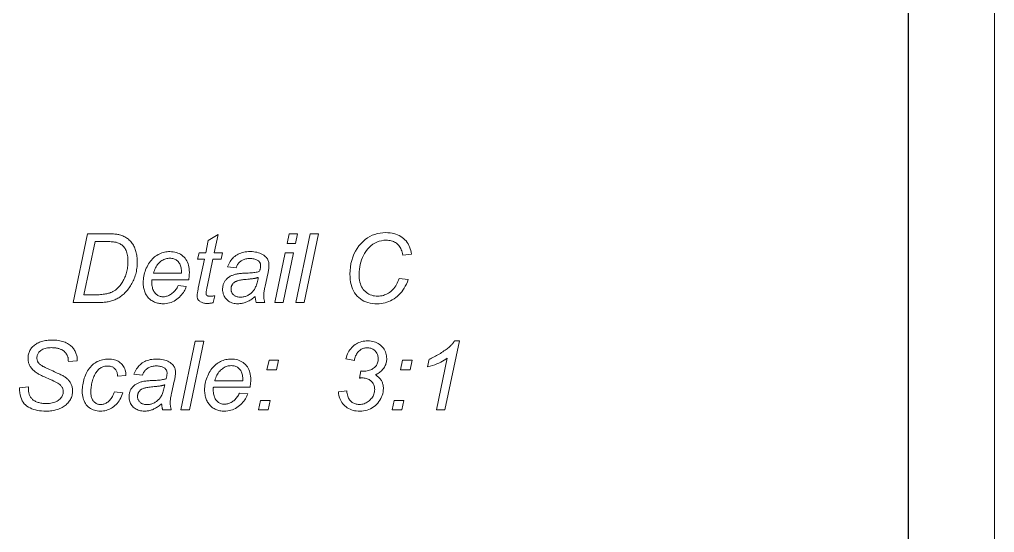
# Model space of a CAD drawing. Extents: x 0 to 297, y 0 to 420.
# Drawn here: x 240.3 to 297, y 285.2 to 315 of the extents above; entities that cross this region are included whole.
import ezdxf

# ---------------------------------------------------------------- set-up
doc = ezdxf.new("R2010")
doc.units = 0

msp = doc.modelspace()

# ---------------------------------------------------------------- linework, layer by layer
at = {"color": 7, "lineweight": 13}
msp.add_line((297, 0), (297, 420), dxfattribs=at)
at = {"color": 7, "lineweight": 30}
msp.add_line((292, 5), (292, 415), dxfattribs=at)
at = {"color": 7, "lineweight": 13}
for points in [[(243.415, 298.545), (244.25, 302.545), (245.456, 302.545), (245.541, 302.545), (245.622, 302.543), (245.698, 302.54), (245.771, 302.535), (245.839, 302.53), (245.903, 302.523), (245.963, 302.515), (246.02, 302.505), (246.072, 302.495), (246.119, 302.483), (246.184, 302.464), (246.247, 302.443), (246.307, 302.42), (246.366, 302.394), (246.423, 302.365), (246.478, 302.333), (246.531, 302.299), (246.582, 302.263), (246.631, 302.223), (246.679, 302.181), (246.724, 302.137), (246.767, 302.09), (246.808, 302.041), (246.846, 301.99), (246.882, 301.937), (246.916, 301.882), (246.947, 301.825), (246.977, 301.765), (247.003, 301.703), (247.028, 301.639), (247.05, 301.574), (247.07, 301.506), (247.088, 301.438), (247.103, 301.367), (247.116, 301.295), (247.127, 301.221), (247.135, 301.146), (247.141, 301.069), (247.144, 300.991), (247.145, 300.911), (247.144, 300.815), (247.14, 300.721), (247.132, 300.629), (247.122, 300.538), (247.109, 300.45), (247.093, 300.362), (247.074, 300.277), (247.052, 300.193), (247.027, 300.111), (246.999, 300.031), (246.969, 299.953), (246.937, 299.876), (246.904, 299.801), (246.868, 299.729), (246.831, 299.658), (246.792, 299.589), (246.751, 299.522), (246.708, 299.457), (246.664, 299.394), (246.617, 299.333), (246.57, 299.274), (246.522, 299.217), (246.474, 299.163), (246.425, 299.112), (246.376, 299.064), (246.326, 299.018), (246.276, 298.975), (246.226, 298.934), (246.175, 298.896), (246.124, 298.861), (246.071, 298.827), (246.017, 298.796), (245.96, 298.766), (245.902, 298.738), (245.842, 298.712), (245.78, 298.688), (245.716, 298.665), (245.651, 298.644), (245.583, 298.625), (245.514, 298.608), (245.459, 298.596), (245.402, 298.586), (245.342, 298.576), (245.28, 298.568), (245.216, 298.561), (245.149, 298.555), (245.079, 298.551), (245.007, 298.548), (244.933, 298.546), (244.856, 298.545)], [(251.65, 298.946), (251.568, 298.543), (251.533, 298.534), (251.498, 298.526), (251.463, 298.519), (251.428, 298.513), (251.394, 298.508), (251.359, 298.504), (251.325, 298.5), (251.291, 298.498), (251.258, 298.497), (251.224, 298.496), (251.167, 298.498), (251.111, 298.502), (251.058, 298.509), (251.008, 298.519), (250.96, 298.532), (250.914, 298.548), (250.871, 298.567), (250.83, 298.589), (250.791, 298.613), (250.755, 298.641), (250.73, 298.663), (250.708, 298.688), (250.688, 298.713), (250.671, 298.741), (250.657, 298.77), (250.645, 298.8), (250.636, 298.832), (250.629, 298.866), (250.626, 298.901), (250.624, 298.938), (250.625, 298.96), (250.627, 298.986), (250.631, 299.018), (250.636, 299.054), (250.642, 299.096), (250.65, 299.142), (250.659, 299.194), (250.67, 299.25), (250.682, 299.311), (250.695, 299.378), (251.047, 301.061), (250.657, 301.061), (250.736, 301.443), (251.126, 301.443), (251.276, 302.155), (251.841, 302.496), (251.62, 301.443), (252.106, 301.443), (252.024, 301.061), (251.541, 301.061), (251.205, 299.459), (251.193, 299.401), (251.183, 299.347), (251.173, 299.298), (251.165, 299.254), (251.158, 299.215), (251.153, 299.181), (251.148, 299.152), (251.145, 299.128), (251.143, 299.108), (251.143, 299.094), (251.143, 299.077), (251.145, 299.06), (251.147, 299.045), (251.151, 299.03), (251.155, 299.017), (251.161, 299.004), (251.167, 298.992), (251.175, 298.98), (251.184, 298.97), (251.193, 298.96), (251.204, 298.951), (251.216, 298.943), (251.229, 298.936), (251.244, 298.93), (251.26, 298.925), (251.277, 298.921), (251.295, 298.918), (251.315, 298.916), (251.336, 298.914), (251.358, 298.914), (251.391, 298.914), (251.422, 298.915), (251.453, 298.917), (251.483, 298.919), (251.513, 298.922), (251.542, 298.925), (251.57, 298.93), (251.597, 298.935), (251.624, 298.94)], [(255.857, 301.986), (255.975, 302.545), (256.466, 302.545), (256.349, 301.986)], [(256.36, 298.545), (257.194, 302.545), (257.688, 302.545), (256.853, 298.545)], [(262.376, 299.953), (262.905, 299.88), (262.853, 299.744), (262.796, 299.616), (262.734, 299.494), (262.668, 299.379), (262.597, 299.271), (262.522, 299.17), (262.441, 299.075), (262.357, 298.987), (262.268, 298.906), (262.174, 298.832), (262.077, 298.764), (261.977, 298.704), (261.875, 298.651), (261.771, 298.605), (261.664, 298.566), (261.555, 298.534), (261.444, 298.509), (261.331, 298.491), (261.215, 298.481), (261.096, 298.477), (260.954, 298.482), (260.817, 298.495), (260.686, 298.517), (260.562, 298.548), (260.443, 298.588), (260.331, 298.637), (260.224, 298.695), (260.124, 298.762), (260.029, 298.837), (259.941, 298.922), (259.86, 299.015), (259.787, 299.115), (259.723, 299.223), (259.667, 299.339), (259.62, 299.463), (259.582, 299.594), (259.552, 299.733), (259.531, 299.88), (259.518, 300.034), (259.514, 300.196), (259.52, 300.408), (259.54, 300.613), (259.572, 300.811), (259.618, 301.001), (259.676, 301.183), (259.747, 301.358), (259.832, 301.526), (259.929, 301.686), (260.04, 301.838), (260.163, 301.983), (260.282, 302.103), (260.406, 302.21), (260.535, 302.305), (260.671, 302.387), (260.812, 302.456), (260.958, 302.513), (261.111, 302.557), (261.268, 302.588), (261.432, 302.607), (261.601, 302.614), (261.726, 302.61), (261.846, 302.6), (261.961, 302.583), (262.071, 302.559), (262.176, 302.528), (262.277, 302.491), (262.373, 302.446), (262.464, 302.395), (262.55, 302.337), (262.631, 302.272), (262.707, 302.202), (262.775, 302.127), (262.838, 302.047), (262.893, 301.962), (262.942, 301.873), (262.985, 301.779), (263.021, 301.68), (263.05, 301.577), (263.072, 301.469), (263.088, 301.356), (262.589, 301.309), (262.571, 301.394), (262.55, 301.474), (262.526, 301.55), (262.499, 301.621), (262.468, 301.688), (262.433, 301.751), (262.396, 301.809), (262.355, 301.863), (262.31, 301.912), (262.263, 301.957), (262.212, 301.998), (262.158, 302.034), (262.102, 302.067), (262.042, 302.094), (261.98, 302.118), (261.915, 302.137), (261.847, 302.152), (261.776, 302.163), (261.702, 302.169), (261.626, 302.172), (261.482, 302.165), (261.343, 302.145), (261.21, 302.113), (261.083, 302.067), (260.962, 302.009), (260.846, 301.937), (260.736, 301.852), (260.631, 301.754), (260.532, 301.643), (260.439, 301.519), (260.364, 301.405), (260.297, 301.286), (260.238, 301.163), (260.187, 301.036), (260.144, 300.905), (260.109, 300.769), (260.081, 300.63), (260.061, 300.486), (260.05, 300.338), (260.046, 300.185), (260.049, 300.065), (260.058, 299.95), (260.073, 299.841), (260.094, 299.739), (260.121, 299.642), (260.155, 299.55), (260.194, 299.465), (260.24, 299.385), (260.291, 299.312), (260.349, 299.244), (260.411, 299.182), (260.477, 299.127), (260.547, 299.078), (260.62, 299.036), (260.697, 299), (260.778, 298.971), (260.862, 298.948), (260.95, 298.932), (261.042, 298.922), (261.137, 298.919), (261.219, 298.922), (261.3, 298.93), (261.379, 298.943), (261.456, 298.962), (261.532, 298.987), (261.606, 299.016), (261.679, 299.052), (261.75, 299.092), (261.82, 299.138), (261.888, 299.189), (261.953, 299.246), (262.014, 299.306), (262.072, 299.371), (262.127, 299.441), (262.177, 299.515), (262.224, 299.594), (262.268, 299.677), (262.307, 299.765), (262.344, 299.857)], [(244.046, 298.998), (244.679, 298.998), (244.763, 298.999), (244.846, 299.001), (244.927, 299.005), (245.006, 299.011), (245.083, 299.018), (245.158, 299.027), (245.232, 299.037), (245.303, 299.049), (245.372, 299.062), (245.44, 299.077), (245.481, 299.088), (245.521, 299.099), (245.559, 299.111), (245.596, 299.124), (245.632, 299.138), (245.667, 299.153), (245.701, 299.169), (245.733, 299.186), (245.765, 299.203), (245.795, 299.222), (245.833, 299.247), (245.871, 299.274), (245.908, 299.303), (245.944, 299.333), (245.98, 299.365), (246.014, 299.398), (246.049, 299.433), (246.082, 299.469), (246.115, 299.507), (246.147, 299.547), (246.187, 299.601), (246.226, 299.657), (246.264, 299.714), (246.299, 299.773), (246.333, 299.833), (246.366, 299.895), (246.396, 299.958), (246.425, 300.023), (246.453, 300.089), (246.478, 300.157), (246.502, 300.226), (246.523, 300.297), (246.542, 300.37), (246.558, 300.446), (246.571, 300.522), (246.583, 300.601), (246.591, 300.682), (246.597, 300.765), (246.601, 300.849), (246.602, 300.936), (246.601, 301.03), (246.596, 301.121), (246.587, 301.207), (246.575, 301.288), (246.56, 301.365), (246.541, 301.437), (246.519, 301.505), (246.494, 301.569), (246.465, 301.627), (246.433, 301.682), (246.398, 301.732), (246.362, 301.779), (246.323, 301.822), (246.283, 301.862), (246.241, 301.898), (246.197, 301.931), (246.151, 301.96), (246.103, 301.986), (246.054, 302.008), (246.002, 302.027), (245.961, 302.039), (245.916, 302.05), (245.866, 302.059), (245.813, 302.067), (245.754, 302.074), (245.692, 302.08), (245.625, 302.084), (245.554, 302.087), (245.479, 302.089), (245.399, 302.09), (244.692, 302.09)], [(249.516, 299.53), (249.997, 299.481), (249.973, 299.41), (249.944, 299.34), (249.91, 299.27), (249.871, 299.201), (249.826, 299.133), (249.775, 299.065), (249.72, 298.998), (249.659, 298.932), (249.592, 298.867), (249.521, 298.802), (249.445, 298.741), (249.366, 298.686), (249.284, 298.638), (249.2, 298.596), (249.112, 298.56), (249.022, 298.531), (248.929, 298.509), (248.833, 298.493), (248.734, 298.483), (248.632, 298.48), (248.569, 298.481), (248.506, 298.486), (248.444, 298.493), (248.383, 298.504), (248.324, 298.517), (248.265, 298.533), (248.208, 298.553), (248.151, 298.575), (248.096, 298.6), (248.042, 298.629), (247.989, 298.66), (247.939, 298.693), (247.892, 298.73), (247.847, 298.769), (247.805, 298.811), (247.765, 298.856), (247.728, 298.903), (247.694, 298.953), (247.662, 299.006), (247.632, 299.061), (247.606, 299.119), (247.582, 299.178), (247.561, 299.238), (247.542, 299.301), (247.527, 299.365), (247.514, 299.43), (247.505, 299.497), (247.497, 299.566), (247.493, 299.636), (247.492, 299.708), (247.494, 299.802), (247.501, 299.896), (247.512, 299.99), (247.527, 300.083), (247.547, 300.175), (247.571, 300.267), (247.599, 300.358), (247.632, 300.449), (247.67, 300.539), (247.712, 300.629), (247.757, 300.715), (247.805, 300.798), (247.855, 300.876), (247.908, 300.949), (247.964, 301.017), (248.022, 301.081), (248.083, 301.141), (248.146, 301.196), (248.212, 301.246), (248.28, 301.292), (248.351, 301.333), (248.422, 301.37), (248.495, 301.402), (248.569, 301.43), (248.644, 301.454), (248.72, 301.474), (248.797, 301.489), (248.876, 301.5), (248.955, 301.506), (249.036, 301.509), (249.138, 301.505), (249.235, 301.496), (249.328, 301.48), (249.418, 301.457), (249.502, 301.428), (249.583, 301.393), (249.66, 301.351), (249.732, 301.302), (249.8, 301.248), (249.864, 301.187), (249.923, 301.12), (249.976, 301.048), (250.022, 300.972), (250.063, 300.891), (250.097, 300.806), (250.124, 300.716), (250.146, 300.621), (250.162, 300.521), (250.171, 300.417), (250.174, 300.308), (250.174, 300.265), (250.172, 300.222), (250.171, 300.179), (250.168, 300.136), (250.164, 300.092), (250.16, 300.049), (250.155, 300.005), (250.15, 299.96), (250.143, 299.916), (250.136, 299.871), (248.002, 299.871), (248, 299.855), (247.998, 299.838), (247.997, 299.822), (247.995, 299.806), (247.994, 299.791), (247.993, 299.776), (247.992, 299.761), (247.992, 299.747), (247.991, 299.732), (247.991, 299.719), (247.993, 299.639), (247.999, 299.564), (248.008, 299.492), (248.021, 299.424), (248.038, 299.36), (248.058, 299.3), (248.083, 299.244), (248.111, 299.191), (248.143, 299.143), (248.178, 299.098), (248.216, 299.057), (248.256, 299.021), (248.298, 298.989), (248.341, 298.961), (248.386, 298.937), (248.432, 298.918), (248.481, 298.903), (248.53, 298.892), (248.582, 298.886), (248.635, 298.884), (248.686, 298.885), (248.736, 298.89), (248.787, 298.899), (248.837, 298.91), (248.887, 298.925), (248.937, 298.944), (248.986, 298.965), (249.036, 298.99), (249.085, 299.018), (249.134, 299.05), (249.182, 299.085), (249.228, 299.123), (249.272, 299.163), (249.313, 299.207), (249.353, 299.253), (249.39, 299.303), (249.425, 299.355), (249.457, 299.411), (249.488, 299.469)], [(248.081, 300.248), (249.707, 300.248), (249.708, 300.263), (249.708, 300.277), (249.709, 300.29), (249.709, 300.302), (249.709, 300.313), (249.71, 300.324), (249.71, 300.333), (249.71, 300.342), (249.71, 300.35), (249.71, 300.357), (249.708, 300.43), (249.703, 300.499), (249.693, 300.564), (249.68, 300.626), (249.664, 300.685), (249.643, 300.74), (249.619, 300.792), (249.591, 300.84), (249.56, 300.885), (249.525, 300.926), (249.486, 300.964), (249.446, 300.997), (249.404, 301.027), (249.359, 301.053), (249.312, 301.074), (249.264, 301.092), (249.213, 301.106), (249.16, 301.116), (249.104, 301.122), (249.047, 301.124), (248.984, 301.122), (248.923, 301.115), (248.862, 301.104), (248.803, 301.089), (248.745, 301.069), (248.687, 301.045), (248.631, 301.017), (248.577, 300.984), (248.523, 300.947), (248.47, 300.906), (248.419, 300.86), (248.371, 300.809), (248.326, 300.755), (248.283, 300.696), (248.243, 300.632), (248.205, 300.564), (248.17, 300.492), (248.138, 300.415), (248.108, 300.334)], [(254.002, 298.906), (253.951, 298.862), (253.9, 298.822), (253.85, 298.784), (253.8, 298.748), (253.75, 298.714), (253.701, 298.683), (253.652, 298.654), (253.604, 298.628), (253.556, 298.604), (253.508, 298.582), (253.46, 298.563), (253.412, 298.545), (253.363, 298.53), (253.313, 298.517), (253.263, 298.505), (253.212, 298.496), (253.16, 298.489), (253.107, 298.484), (253.054, 298.481), (253.001, 298.48), (252.922, 298.482), (252.847, 298.489), (252.774, 298.501), (252.705, 298.518), (252.639, 298.539), (252.575, 298.565), (252.515, 298.596), (252.459, 298.631), (252.405, 298.671), (252.354, 298.716), (252.307, 298.764), (252.266, 298.816), (252.229, 298.869), (252.197, 298.926), (252.17, 298.985), (252.148, 299.047), (252.131, 299.111), (252.118, 299.178), (252.111, 299.248), (252.109, 299.32), (252.11, 299.368), (252.113, 299.415), (252.118, 299.461), (252.126, 299.506), (252.136, 299.549), (252.148, 299.592), (252.163, 299.633), (252.179, 299.673), (252.198, 299.712), (252.219, 299.75), (252.242, 299.787), (252.266, 299.822), (252.292, 299.855), (252.319, 299.888), (252.348, 299.918), (252.378, 299.948), (252.409, 299.976), (252.442, 300.002), (252.476, 300.027), (252.512, 300.05), (252.55, 300.072), (252.589, 300.093), (252.629, 300.112), (252.672, 300.13), (252.716, 300.147), (252.761, 300.163), (252.808, 300.177), (252.857, 300.19), (252.908, 300.202), (252.96, 300.212), (252.996, 300.219), (253.038, 300.225), (253.087, 300.231), (253.141, 300.236), (253.201, 300.242), (253.267, 300.247), (253.339, 300.252), (253.417, 300.256), (253.501, 300.26), (253.591, 300.264), (253.682, 300.269), (253.767, 300.274), (253.847, 300.281), (253.921, 300.289), (253.991, 300.298), (254.055, 300.309), (254.114, 300.32), (254.167, 300.333), (254.216, 300.347), (254.259, 300.363), (254.269, 300.402), (254.279, 300.441), (254.288, 300.478), (254.295, 300.513), (254.302, 300.547), (254.307, 300.58), (254.311, 300.612), (254.314, 300.642), (254.315, 300.671), (254.316, 300.698), (254.315, 300.732), (254.311, 300.764), (254.305, 300.795), (254.296, 300.824), (254.285, 300.852), (254.271, 300.878), (254.254, 300.903), (254.236, 300.926), (254.214, 300.948), (254.19, 300.968), (254.154, 300.994), (254.115, 301.017), (254.073, 301.038), (254.028, 301.056), (253.979, 301.071), (253.927, 301.083), (253.872, 301.092), (253.814, 301.099), (253.753, 301.103), (253.688, 301.105), (253.627, 301.103), (253.568, 301.099), (253.512, 301.092), (253.458, 301.083), (253.406, 301.07), (253.356, 301.055), (253.308, 301.037), (253.263, 301.017), (253.22, 300.993), (253.179, 300.967), (253.141, 300.938), (253.105, 300.907), (253.07, 300.874), (253.038, 300.838), (253.009, 300.8), (252.981, 300.76), (252.955, 300.717), (252.932, 300.672), (252.911, 300.625), (252.892, 300.575), (252.392, 300.619), (252.425, 300.703), (252.461, 300.783), (252.5, 300.859), (252.543, 300.932), (252.59, 301), (252.64, 301.064), (252.694, 301.124), (252.751, 301.18), (252.812, 301.231), (252.877, 301.279), (252.945, 301.323), (253.016, 301.362), (253.091, 301.396), (253.17, 301.426), (253.251, 301.451), (253.337, 301.472), (253.426, 301.488), (253.518, 301.499), (253.614, 301.506), (253.713, 301.509), (253.818, 301.506), (253.919, 301.498), (254.015, 301.485), (254.107, 301.467), (254.194, 301.444), (254.277, 301.416), (254.356, 301.383), (254.43, 301.344), (254.499, 301.301), (254.564, 301.252), (254.61, 301.213), (254.651, 301.171), (254.687, 301.127), (254.718, 301.081), (254.744, 301.032), (254.766, 300.982), (254.783, 300.928), (254.795, 300.873), (254.802, 300.815), (254.804, 300.755), (254.804, 300.708), (254.802, 300.66), (254.798, 300.61), (254.793, 300.558), (254.787, 300.505), (254.78, 300.451), (254.771, 300.395), (254.761, 300.337), (254.749, 300.278), (254.736, 300.218), (254.575, 299.498), (254.561, 299.43), (254.548, 299.365), (254.536, 299.303), (254.526, 299.243), (254.518, 299.186), (254.511, 299.131), (254.506, 299.079), (254.502, 299.03), (254.499, 298.983), (254.499, 298.938), (254.499, 298.91), (254.501, 298.879), (254.504, 298.846), (254.508, 298.81), (254.514, 298.772), (254.52, 298.731), (254.528, 298.688), (254.537, 298.643), (254.547, 298.595), (254.559, 298.545), (254.059, 298.545), (254.051, 298.574), (254.044, 298.605), (254.037, 298.637), (254.031, 298.671), (254.025, 298.706), (254.019, 298.743), (254.014, 298.781), (254.01, 298.821), (254.006, 298.863)], [(255.137, 298.545), (255.743, 301.443), (256.237, 301.443), (255.631, 298.545)], [(254.185, 300.013), (254.164, 300.005), (254.143, 299.998), (254.121, 299.99), (254.1, 299.984), (254.077, 299.977), (254.055, 299.971), (254.032, 299.965), (254.009, 299.96), (253.986, 299.955), (253.963, 299.951), (253.937, 299.946), (253.909, 299.942), (253.877, 299.937), (253.842, 299.933), (253.804, 299.928), (253.763, 299.923), (253.718, 299.919), (253.67, 299.914), (253.62, 299.909), (253.566, 299.904), (253.482, 299.896), (253.403, 299.888), (253.33, 299.879), (253.261, 299.87), (253.198, 299.861), (253.14, 299.851), (253.086, 299.841), (253.038, 299.83), (252.995, 299.819), (252.957, 299.807), (252.922, 299.795), (252.89, 299.781), (252.859, 299.766), (252.829, 299.749), (252.802, 299.731), (252.776, 299.712), (252.752, 299.691), (252.729, 299.669), (252.709, 299.645), (252.69, 299.62), (252.673, 299.594), (252.657, 299.568), (252.644, 299.541), (252.632, 299.513), (252.622, 299.485), (252.614, 299.457), (252.608, 299.427), (252.603, 299.398), (252.601, 299.367), (252.6, 299.337), (252.601, 299.296), (252.605, 299.257), (252.613, 299.219), (252.623, 299.183), (252.635, 299.148), (252.651, 299.114), (252.67, 299.082), (252.691, 299.052), (252.716, 299.023), (252.743, 298.996), (252.773, 298.97), (252.805, 298.947), (252.84, 298.927), (252.877, 298.91), (252.916, 298.895), (252.958, 298.883), (253.003, 298.874), (253.05, 298.867), (253.099, 298.863), (253.151, 298.862), (253.2, 298.863), (253.248, 298.867), (253.296, 298.874), (253.344, 298.883), (253.392, 298.894), (253.439, 298.909), (253.485, 298.925), (253.531, 298.945), (253.577, 298.967), (253.623, 298.991), (253.667, 299.018), (253.71, 299.047), (253.75, 299.078), (253.789, 299.112), (253.825, 299.147), (253.86, 299.184), (253.893, 299.223), (253.924, 299.264), (253.953, 299.308), (253.98, 299.353), (254.006, 299.401), (254.03, 299.454), (254.054, 299.51), (254.076, 299.57), (254.097, 299.634), (254.117, 299.702), (254.136, 299.774), (254.153, 299.85), (254.17, 299.93)], [(240.295, 293.596), (240.819, 293.645), (240.814, 293.506), (240.815, 293.46), (240.818, 293.415), (240.823, 293.37), (240.831, 293.327), (240.84, 293.284), (240.852, 293.242), (240.866, 293.201), (240.882, 293.16), (240.9, 293.12), (240.92, 293.082), (240.943, 293.044), (240.968, 293.008), (240.997, 292.974), (241.028, 292.942), (241.061, 292.911), (241.098, 292.882), (241.137, 292.855), (241.18, 292.83), (241.225, 292.806), (241.272, 292.784), (241.322, 292.764), (241.374, 292.746), (241.428, 292.731), (241.484, 292.717), (241.541, 292.705), (241.6, 292.696), (241.661, 292.689), (241.725, 292.683), (241.789, 292.68), (241.856, 292.679), (241.95, 292.681), (242.039, 292.687), (242.124, 292.698), (242.204, 292.713), (242.279, 292.732), (242.35, 292.755), (242.417, 292.782), (242.479, 292.814), (242.536, 292.849), (242.589, 292.889), (242.637, 292.932), (242.68, 292.976), (242.717, 293.021), (242.75, 293.067), (242.778, 293.114), (242.801, 293.163), (242.818, 293.213), (242.831, 293.264), (242.839, 293.316), (242.841, 293.369), (242.84, 293.407), (242.836, 293.443), (242.829, 293.479), (242.82, 293.515), (242.808, 293.549), (242.793, 293.583), (242.776, 293.617), (242.756, 293.65), (242.733, 293.682), (242.707, 293.713), (242.675, 293.745), (242.634, 293.779), (242.583, 293.815), (242.523, 293.853), (242.453, 293.893), (242.374, 293.936), (242.285, 293.981), (242.187, 294.027), (242.08, 294.077), (241.963, 294.128), (241.871, 294.168), (241.786, 294.206), (241.706, 294.242), (241.633, 294.276), (241.566, 294.309), (241.504, 294.339), (241.449, 294.368), (241.399, 294.394), (241.356, 294.419), (241.319, 294.442), (241.266, 294.477), (241.216, 294.514), (241.169, 294.551), (241.125, 294.589), (241.084, 294.627), (241.046, 294.666), (241.01, 294.705), (240.977, 294.746), (240.947, 294.786), (240.92, 294.828), (240.896, 294.87), (240.874, 294.914), (240.855, 294.958), (240.838, 295.004), (240.824, 295.051), (240.813, 295.099), (240.804, 295.149), (240.797, 295.199), (240.793, 295.251), (240.792, 295.304), (240.794, 295.365), (240.799, 295.425), (240.807, 295.483), (240.819, 295.541), (240.834, 295.597), (240.853, 295.652), (240.875, 295.706), (240.9, 295.759), (240.929, 295.81), (240.961, 295.861), (240.997, 295.909), (241.035, 295.955), (241.077, 295.999), (241.122, 296.04), (241.17, 296.079), (241.221, 296.116), (241.275, 296.151), (241.332, 296.183), (241.393, 296.212), (241.456, 296.24), (241.522, 296.265), (241.59, 296.287), (241.66, 296.307), (241.731, 296.324), (241.803, 296.338), (241.878, 296.35), (241.954, 296.359), (242.031, 296.366), (242.111, 296.369), (242.192, 296.371), (242.288, 296.369), (242.381, 296.364), (242.471, 296.356), (242.558, 296.345), (242.642, 296.33), (242.723, 296.312), (242.801, 296.291), (242.875, 296.266), (242.947, 296.238), (243.016, 296.207), (243.081, 296.173), (243.143, 296.137), (243.201, 296.099), (243.255, 296.059), (243.305, 296.016), (243.352, 295.971), (243.395, 295.924), (243.435, 295.875), (243.471, 295.824), (243.503, 295.77), (243.532, 295.716), (243.557, 295.662), (243.58, 295.609), (243.6, 295.556), (243.616, 295.504), (243.63, 295.452), (243.641, 295.401), (243.648, 295.35), (243.653, 295.299), (243.654, 295.249), (243.654, 295.244), (243.654, 295.238), (243.654, 295.232), (243.654, 295.224), (243.654, 295.217), (243.653, 295.208), (243.653, 295.199), (243.652, 295.189), (243.652, 295.179), (243.651, 295.167), (243.136, 295.127), (243.135, 295.16), (243.135, 295.191), (243.133, 295.221), (243.131, 295.25), (243.128, 295.277), (243.125, 295.303), (243.121, 295.327), (243.117, 295.35), (243.111, 295.371), (243.106, 295.391), (243.094, 295.424), (243.082, 295.456), (243.068, 295.486), (243.053, 295.516), (243.036, 295.545), (243.019, 295.572), (243, 295.599), (242.98, 295.624), (242.959, 295.649), (242.937, 295.672), (242.913, 295.695), (242.887, 295.716), (242.86, 295.737), (242.831, 295.757), (242.801, 295.776), (242.768, 295.794), (242.734, 295.811), (242.698, 295.827), (242.661, 295.842), (242.621, 295.856), (242.581, 295.87), (242.539, 295.881), (242.497, 295.892), (242.453, 295.901), (242.409, 295.909), (242.364, 295.915), (242.317, 295.92), (242.27, 295.923), (242.222, 295.925), (242.173, 295.926), (242.087, 295.924), (242.006, 295.918), (241.928, 295.908), (241.854, 295.895), (241.785, 295.877), (241.719, 295.855), (241.656, 295.83), (241.598, 295.8), (241.544, 295.767), (241.493, 295.73), (241.458, 295.699), (241.426, 295.666), (241.399, 295.631), (241.374, 295.594), (241.354, 295.555), (241.337, 295.514), (241.324, 295.471), (241.315, 295.427), (241.31, 295.38), (241.308, 295.331), (241.308, 295.302), (241.311, 295.273), (241.315, 295.246), (241.32, 295.218), (241.327, 295.192), (241.335, 295.166), (241.345, 295.14), (241.357, 295.116), (241.37, 295.091), (241.384, 295.068), (241.401, 295.045), (241.42, 295.022), (241.441, 294.999), (241.465, 294.976), (241.491, 294.953), (241.52, 294.93), (241.551, 294.908), (241.585, 294.885), (241.621, 294.862), (241.66, 294.84), (241.692, 294.823), (241.732, 294.802), (241.78, 294.779), (241.836, 294.752), (241.899, 294.722), (241.97, 294.689), (242.049, 294.653), (242.136, 294.614), (242.231, 294.572), (242.334, 294.526), (242.417, 294.489), (242.495, 294.453), (242.568, 294.419), (242.636, 294.387), (242.698, 294.356), (242.755, 294.327), (242.806, 294.299), (242.852, 294.273), (242.893, 294.249), (242.928, 294.226), (242.971, 294.197), (243.012, 294.166), (243.05, 294.134), (243.087, 294.101), (243.121, 294.066), (243.154, 294.03), (243.185, 293.994), (243.213, 293.955), (243.24, 293.916), (243.264, 293.876), (243.286, 293.834), (243.306, 293.791), (243.324, 293.747), (243.339, 293.702), (243.352, 293.656), (243.363, 293.608), (243.371, 293.56), (243.377, 293.51), (243.38, 293.459), (243.381, 293.408), (243.379, 293.343), (243.373, 293.28), (243.364, 293.217), (243.35, 293.156), (243.332, 293.095), (243.31, 293.036), (243.284, 292.978), (243.255, 292.92), (243.221, 292.864), (243.184, 292.809), (243.142, 292.755), (243.098, 292.704), (243.051, 292.655), (243.001, 292.609), (242.948, 292.565), (242.892, 292.524), (242.832, 292.486), (242.77, 292.449), (242.705, 292.416), (242.636, 292.384), (242.566, 292.356), (242.493, 292.33), (242.418, 292.308), (242.341, 292.288), (242.262, 292.272), (242.181, 292.258), (242.098, 292.248), (242.013, 292.24), (241.926, 292.236), (241.837, 292.234), (241.704, 292.237), (241.575, 292.246), (241.452, 292.261), (241.333, 292.282), (241.22, 292.308), (241.112, 292.341), (241.008, 292.379), (240.91, 292.424), (240.816, 292.474), (240.728, 292.53), (240.646, 292.594), (240.573, 292.668), (240.508, 292.751), (240.452, 292.843), (240.405, 292.945), (240.366, 293.056), (240.335, 293.177), (240.314, 293.307), (240.3, 293.447)], [(249.679, 292.303), (250.514, 296.303), (251.008, 296.303), (250.173, 292.303)], [(258.844, 293.35), (259.324, 293.41), (259.336, 293.329), (259.351, 293.252), (259.369, 293.18), (259.389, 293.112), (259.412, 293.05), (259.437, 292.992), (259.465, 292.939), (259.496, 292.891), (259.529, 292.847), (259.566, 292.809), (259.604, 292.774), (259.645, 292.743), (259.688, 292.716), (259.734, 292.693), (259.781, 292.673), (259.832, 292.656), (259.884, 292.644), (259.939, 292.634), (259.996, 292.629), (260.055, 292.627), (260.127, 292.63), (260.198, 292.638), (260.266, 292.651), (260.332, 292.669), (260.396, 292.693), (260.458, 292.721), (260.518, 292.756), (260.577, 292.795), (260.633, 292.839), (260.687, 292.889), (260.737, 292.942), (260.783, 292.997), (260.823, 293.053), (260.857, 293.111), (260.886, 293.17), (260.91, 293.231), (260.929, 293.293), (260.942, 293.357), (260.95, 293.423), (260.953, 293.489), (260.951, 293.547), (260.945, 293.603), (260.935, 293.657), (260.921, 293.709), (260.903, 293.759), (260.881, 293.806), (260.855, 293.852), (260.826, 293.895), (260.792, 293.937), (260.754, 293.976), (260.713, 294.013), (260.669, 294.046), (260.622, 294.075), (260.573, 294.1), (260.521, 294.121), (260.466, 294.138), (260.408, 294.152), (260.348, 294.161), (260.285, 294.167), (260.219, 294.169), (260.211, 294.169), (260.2, 294.168), (260.189, 294.168), (260.175, 294.167), (260.16, 294.166), (260.144, 294.165), (260.125, 294.163), (260.105, 294.162), (260.084, 294.16), (260.061, 294.158), (260.145, 294.57), (260.159, 294.568), (260.173, 294.566), (260.187, 294.564), (260.201, 294.563), (260.215, 294.562), (260.229, 294.561), (260.242, 294.56), (260.255, 294.559), (260.269, 294.559), (260.282, 294.559), (260.364, 294.561), (260.443, 294.567), (260.518, 294.578), (260.589, 294.592), (260.656, 294.611), (260.719, 294.633), (260.778, 294.66), (260.834, 294.691), (260.885, 294.726), (260.933, 294.765), (260.976, 294.807), (261.015, 294.851), (261.049, 294.897), (261.078, 294.945), (261.103, 294.995), (261.124, 295.046), (261.14, 295.1), (261.151, 295.155), (261.158, 295.212), (261.16, 295.271), (261.158, 295.325), (261.153, 295.378), (261.144, 295.429), (261.13, 295.478), (261.114, 295.525), (261.093, 295.57), (261.069, 295.614), (261.041, 295.656), (261.009, 295.696), (260.973, 295.735), (260.935, 295.771), (260.895, 295.803), (260.854, 295.831), (260.811, 295.855), (260.766, 295.876), (260.719, 295.893), (260.671, 295.906), (260.621, 295.916), (260.57, 295.921), (260.516, 295.923), (260.464, 295.921), (260.413, 295.916), (260.362, 295.906), (260.313, 295.892), (260.265, 295.875), (260.218, 295.854), (260.172, 295.829), (260.127, 295.8), (260.083, 295.767), (260.04, 295.731), (260, 295.691), (259.962, 295.648), (259.927, 295.601), (259.895, 295.551), (259.867, 295.499), (259.841, 295.443), (259.818, 295.383), (259.799, 295.321), (259.782, 295.255), (259.769, 295.187), (259.283, 295.285), (259.309, 295.381), (259.34, 295.473), (259.375, 295.561), (259.415, 295.644), (259.458, 295.723), (259.507, 295.797), (259.56, 295.867), (259.617, 295.932), (259.678, 295.992), (259.744, 296.049), (259.814, 296.1), (259.886, 296.146), (259.96, 296.187), (260.037, 296.222), (260.117, 296.251), (260.199, 296.276), (260.283, 296.295), (260.37, 296.308), (260.46, 296.316), (260.552, 296.319), (260.648, 296.316), (260.741, 296.307), (260.83, 296.292), (260.915, 296.271), (260.996, 296.245), (261.074, 296.212), (261.148, 296.173), (261.218, 296.129), (261.285, 296.078), (261.347, 296.021), (261.405, 295.961), (261.457, 295.897), (261.502, 295.831), (261.542, 295.762), (261.575, 295.69), (261.603, 295.615), (261.624, 295.538), (261.639, 295.458), (261.648, 295.376), (261.651, 295.29), (261.65, 295.228), (261.645, 295.167), (261.637, 295.108), (261.625, 295.05), (261.61, 294.994), (261.592, 294.939), (261.571, 294.887), (261.546, 294.835), (261.518, 294.786), (261.486, 294.738), (261.452, 294.691), (261.414, 294.647), (261.372, 294.603), (261.328, 294.562), (261.28, 294.522), (261.229, 294.483), (261.174, 294.447), (261.117, 294.412), (261.056, 294.378), (260.991, 294.346), (261.037, 294.318), (261.08, 294.288), (261.121, 294.258), (261.16, 294.226), (261.196, 294.193), (261.23, 294.159), (261.262, 294.123), (261.291, 294.087), (261.317, 294.049), (261.342, 294.011), (261.364, 293.971), (261.384, 293.93), (261.401, 293.888), (261.416, 293.844), (261.429, 293.8), (261.439, 293.754), (261.447, 293.707), (261.453, 293.66), (261.457, 293.611), (261.458, 293.56), (261.454, 293.454), (261.442, 293.351), (261.422, 293.251), (261.393, 293.153), (261.357, 293.059), (261.313, 292.967), (261.261, 292.878), (261.2, 292.792), (261.132, 292.709), (261.055, 292.629), (260.973, 292.554), (260.888, 292.487), (260.8, 292.427), (260.708, 292.376), (260.614, 292.333), (260.516, 292.297), (260.415, 292.27), (260.311, 292.25), (260.204, 292.238), (260.094, 292.234), (259.987, 292.237), (259.885, 292.246), (259.786, 292.262), (259.693, 292.283), (259.603, 292.31), (259.517, 292.344), (259.436, 292.383), (259.358, 292.429), (259.285, 292.481), (259.216, 292.539), (259.152, 292.601), (259.094, 292.668), (259.042, 292.739), (258.996, 292.814), (258.956, 292.894), (258.922, 292.977), (258.893, 293.064), (258.871, 293.155), (258.854, 293.251)], [(264.544, 292.303), (265.177, 295.323), (265.092, 295.26), (265, 295.199), (264.901, 295.141), (264.796, 295.086), (264.684, 295.033), (264.566, 294.983), (264.441, 294.935), (264.309, 294.89), (264.17, 294.847), (264.025, 294.807), (264.118, 295.255), (264.192, 295.285), (264.265, 295.317), (264.338, 295.351), (264.411, 295.387), (264.484, 295.425), (264.557, 295.464), (264.629, 295.505), (264.701, 295.548), (264.773, 295.593), (264.845, 295.639), (264.915, 295.686), (264.982, 295.732), (265.044, 295.777), (265.104, 295.82), (265.159, 295.862), (265.211, 295.903), (265.26, 295.942), (265.305, 295.981), (265.346, 296.018), (265.384, 296.054), (265.406, 296.077), (265.427, 296.1), (265.449, 296.124), (265.47, 296.149), (265.491, 296.175), (265.511, 296.202), (265.532, 296.23), (265.552, 296.259), (265.572, 296.288), (265.591, 296.319), (265.878, 296.319), (265.04, 292.303)], [(245.815, 293.358), (246.309, 293.307), (246.27, 293.201), (246.229, 293.101), (246.184, 293.006), (246.136, 292.917), (246.084, 292.834), (246.03, 292.756), (245.972, 292.684), (245.912, 292.617), (245.848, 292.556), (245.781, 292.5), (245.712, 292.45), (245.64, 292.406), (245.567, 292.366), (245.492, 292.332), (245.415, 292.303), (245.336, 292.279), (245.256, 292.261), (245.173, 292.248), (245.088, 292.24), (245.002, 292.237), (244.909, 292.24), (244.82, 292.249), (244.735, 292.265), (244.653, 292.286), (244.575, 292.313), (244.5, 292.347), (244.429, 292.387), (244.361, 292.433), (244.297, 292.485), (244.237, 292.543), (244.181, 292.606), (244.131, 292.675), (244.087, 292.748), (244.049, 292.826), (244.017, 292.909), (243.99, 292.997), (243.97, 293.089), (243.955, 293.187), (243.946, 293.289), (243.943, 293.397), (243.945, 293.491), (243.951, 293.586), (243.96, 293.68), (243.974, 293.774), (243.991, 293.867), (244.011, 293.96), (244.036, 294.053), (244.064, 294.146), (244.096, 294.238), (244.132, 294.33), (244.171, 294.419), (244.214, 294.504), (244.259, 294.585), (244.308, 294.661), (244.361, 294.733), (244.416, 294.801), (244.475, 294.864), (244.537, 294.923), (244.602, 294.977), (244.671, 295.027), (244.742, 295.072), (244.815, 295.113), (244.89, 295.149), (244.967, 295.18), (245.046, 295.206), (245.127, 295.227), (245.21, 295.244), (245.295, 295.256), (245.382, 295.263), (245.471, 295.266), (245.563, 295.263), (245.65, 295.255), (245.734, 295.242), (245.814, 295.224), (245.89, 295.2), (245.962, 295.171), (246.03, 295.137), (246.094, 295.097), (246.154, 295.052), (246.211, 295.002), (246.263, 294.948), (246.309, 294.89), (246.35, 294.829), (246.385, 294.764), (246.415, 294.696), (246.44, 294.625), (246.459, 294.55), (246.473, 294.472), (246.481, 294.39), (246.484, 294.305), (245.998, 294.273), (245.996, 294.326), (245.991, 294.378), (245.982, 294.427), (245.971, 294.474), (245.957, 294.518), (245.939, 294.56), (245.919, 294.599), (245.895, 294.637), (245.868, 294.671), (245.838, 294.704), (245.806, 294.733), (245.772, 294.76), (245.735, 294.783), (245.697, 294.803), (245.657, 294.82), (245.614, 294.834), (245.57, 294.845), (245.524, 294.853), (245.475, 294.858), (245.425, 294.859), (245.366, 294.857), (245.309, 294.852), (245.254, 294.842), (245.2, 294.829), (245.147, 294.812), (245.097, 294.791), (245.047, 294.767), (245, 294.739), (244.954, 294.707), (244.909, 294.671), (244.867, 294.631), (244.826, 294.588), (244.787, 294.54), (244.75, 294.489), (244.715, 294.434), (244.681, 294.375), (244.65, 294.312), (244.62, 294.245), (244.593, 294.174), (244.567, 294.099), (244.543, 294.023), (244.522, 293.947), (244.504, 293.872), (244.487, 293.797), (244.474, 293.723), (244.463, 293.65), (244.454, 293.577), (244.448, 293.504), (244.444, 293.432), (244.443, 293.361), (244.444, 293.289), (244.449, 293.22), (244.457, 293.155), (244.469, 293.094), (244.484, 293.036), (244.502, 292.983), (244.523, 292.933), (244.548, 292.886), (244.575, 292.844), (244.606, 292.805), (244.64, 292.769), (244.675, 292.738), (244.712, 292.71), (244.75, 292.686), (244.789, 292.665), (244.83, 292.649), (244.873, 292.636), (244.917, 292.626), (244.963, 292.621), (245.01, 292.619), (245.058, 292.621), (245.106, 292.626), (245.153, 292.635), (245.199, 292.648), (245.245, 292.665), (245.291, 292.685), (245.336, 292.709), (245.381, 292.736), (245.426, 292.767), (245.47, 292.802), (245.513, 292.84), (245.554, 292.883), (245.593, 292.929), (245.631, 292.979), (245.666, 293.032), (245.7, 293.09), (245.731, 293.151), (245.761, 293.217), (245.789, 293.286)], [(248.563, 292.663), (248.512, 292.62), (248.461, 292.579), (248.411, 292.541), (248.361, 292.505), (248.311, 292.471), (248.262, 292.44), (248.213, 292.411), (248.165, 292.385), (248.117, 292.361), (248.069, 292.339), (248.021, 292.32), (247.973, 292.303), (247.924, 292.287), (247.874, 292.274), (247.823, 292.263), (247.772, 292.253), (247.721, 292.246), (247.668, 292.241), (247.615, 292.238), (247.561, 292.237), (247.483, 292.239), (247.407, 292.246), (247.335, 292.258), (247.265, 292.275), (247.199, 292.296), (247.136, 292.322), (247.076, 292.353), (247.019, 292.388), (246.965, 292.428), (246.915, 292.473), (246.868, 292.522), (246.826, 292.573), (246.79, 292.627), (246.758, 292.683), (246.731, 292.742), (246.709, 292.804), (246.691, 292.868), (246.679, 292.935), (246.672, 293.005), (246.669, 293.077), (246.67, 293.125), (246.674, 293.172), (246.679, 293.218), (246.687, 293.263), (246.697, 293.306), (246.709, 293.349), (246.723, 293.39), (246.74, 293.43), (246.759, 293.469), (246.78, 293.507), (246.803, 293.544), (246.827, 293.579), (246.853, 293.613), (246.88, 293.645), (246.908, 293.676), (246.938, 293.705), (246.97, 293.733), (247.003, 293.759), (247.037, 293.784), (247.073, 293.807), (247.11, 293.829), (247.149, 293.85), (247.19, 293.869), (247.232, 293.888), (247.276, 293.905), (247.322, 293.92), (247.369, 293.934), (247.418, 293.947), (247.468, 293.959), (247.521, 293.97), (247.557, 293.976), (247.599, 293.982), (247.647, 293.988), (247.701, 293.994), (247.762, 293.999), (247.828, 294.004), (247.9, 294.009), (247.978, 294.013), (248.062, 294.018), (248.152, 294.021), (248.243, 294.026), (248.328, 294.032), (248.408, 294.038), (248.482, 294.046), (248.552, 294.056), (248.616, 294.066), (248.674, 294.078), (248.728, 294.09), (248.776, 294.104), (248.819, 294.12), (248.83, 294.159), (248.84, 294.198), (248.849, 294.235), (248.856, 294.27), (248.862, 294.305), (248.867, 294.337), (248.871, 294.369), (248.874, 294.399), (248.876, 294.428), (248.877, 294.455), (248.875, 294.489), (248.872, 294.521), (248.865, 294.552), (248.857, 294.581), (248.845, 294.609), (248.831, 294.635), (248.815, 294.66), (248.796, 294.683), (248.775, 294.705), (248.751, 294.725), (248.715, 294.751), (248.676, 294.775), (248.634, 294.795), (248.588, 294.813), (248.54, 294.828), (248.488, 294.84), (248.433, 294.85), (248.375, 294.856), (248.313, 294.861), (248.249, 294.862), (248.188, 294.86), (248.129, 294.856), (248.073, 294.849), (248.018, 294.84), (247.966, 294.827), (247.917, 294.812), (247.869, 294.794), (247.824, 294.774), (247.781, 294.75), (247.74, 294.724), (247.702, 294.695), (247.665, 294.664), (247.631, 294.631), (247.599, 294.595), (247.569, 294.557), (247.542, 294.517), (247.516, 294.474), (247.493, 294.429), (247.471, 294.382), (247.452, 294.333), (246.953, 294.376), (246.985, 294.46), (247.021, 294.541), (247.061, 294.617), (247.104, 294.689), (247.15, 294.757), (247.201, 294.821), (247.254, 294.881), (247.312, 294.937), (247.373, 294.989), (247.437, 295.036), (247.505, 295.08), (247.577, 295.119), (247.652, 295.153), (247.73, 295.183), (247.812, 295.208), (247.897, 295.229), (247.986, 295.245), (248.079, 295.257), (248.174, 295.263), (248.274, 295.266), (248.379, 295.263), (248.48, 295.255), (248.576, 295.243), (248.668, 295.225), (248.755, 295.202), (248.838, 295.173), (248.916, 295.14), (248.99, 295.102), (249.06, 295.058), (249.125, 295.009), (249.171, 294.97), (249.211, 294.928), (249.247, 294.884), (249.279, 294.838), (249.305, 294.79), (249.327, 294.739), (249.343, 294.686), (249.355, 294.63), (249.363, 294.573), (249.365, 294.513), (249.364, 294.465), (249.362, 294.417), (249.359, 294.367), (249.354, 294.315), (249.348, 294.262), (249.34, 294.208), (249.332, 294.152), (249.321, 294.094), (249.31, 294.035), (249.297, 293.975), (249.136, 293.255), (249.121, 293.187), (249.108, 293.122), (249.097, 293.06), (249.087, 293), (249.079, 292.943), (249.072, 292.888), (249.066, 292.836), (249.062, 292.787), (249.06, 292.74), (249.059, 292.695), (249.06, 292.667), (249.062, 292.636), (249.065, 292.603), (249.069, 292.567), (249.074, 292.529), (249.081, 292.488), (249.089, 292.446), (249.098, 292.4), (249.108, 292.353), (249.119, 292.303), (248.62, 292.303), (248.612, 292.332), (248.605, 292.362), (248.598, 292.395), (248.591, 292.428), (248.585, 292.464), (248.58, 292.5), (248.575, 292.539), (248.57, 292.578), (248.566, 292.62)], [(253.087, 293.288), (253.567, 293.238), (253.543, 293.167), (253.515, 293.097), (253.48, 293.027), (253.441, 292.958), (253.396, 292.89), (253.346, 292.822), (253.29, 292.755), (253.229, 292.689), (253.163, 292.624), (253.091, 292.559), (253.015, 292.498), (252.936, 292.443), (252.854, 292.395), (252.77, 292.353), (252.683, 292.318), (252.592, 292.289), (252.499, 292.266), (252.403, 292.25), (252.304, 292.24), (252.203, 292.237), (252.139, 292.239), (252.076, 292.243), (252.014, 292.25), (251.954, 292.261), (251.894, 292.274), (251.835, 292.291), (251.778, 292.31), (251.722, 292.332), (251.666, 292.357), (251.612, 292.386), (251.559, 292.417), (251.51, 292.451), (251.462, 292.487), (251.417, 292.526), (251.375, 292.568), (251.336, 292.613), (251.298, 292.66), (251.264, 292.71), (251.232, 292.763), (251.203, 292.818), (251.176, 292.876), (251.152, 292.935), (251.131, 292.996), (251.113, 293.058), (251.097, 293.122), (251.085, 293.187), (251.075, 293.254), (251.068, 293.323), (251.064, 293.393), (251.062, 293.465), (251.064, 293.56), (251.071, 293.654), (251.082, 293.747), (251.097, 293.84), (251.117, 293.932), (251.141, 294.024), (251.17, 294.116), (251.203, 294.206), (251.24, 294.296), (251.282, 294.386), (251.327, 294.473), (251.375, 294.555), (251.425, 294.633), (251.478, 294.706), (251.534, 294.775), (251.592, 294.839), (251.653, 294.898), (251.716, 294.953), (251.782, 295.003), (251.851, 295.049), (251.921, 295.09), (251.993, 295.127), (252.065, 295.159), (252.139, 295.188), (252.214, 295.211), (252.29, 295.231), (252.368, 295.246), (252.446, 295.257), (252.526, 295.264), (252.606, 295.266), (252.708, 295.262), (252.805, 295.253), (252.899, 295.237), (252.988, 295.214), (253.073, 295.185), (253.153, 295.15), (253.23, 295.108), (253.302, 295.06), (253.371, 295.005), (253.435, 294.944), (253.493, 294.877), (253.546, 294.806), (253.593, 294.729), (253.633, 294.649), (253.667, 294.563), (253.695, 294.473), (253.716, 294.378), (253.732, 294.278), (253.741, 294.174), (253.744, 294.065), (253.744, 294.022), (253.743, 293.98), (253.741, 293.936), (253.738, 293.893), (253.735, 293.85), (253.73, 293.806), (253.726, 293.762), (253.72, 293.718), (253.713, 293.673), (253.706, 293.629), (251.572, 293.629), (251.57, 293.612), (251.568, 293.595), (251.567, 293.579), (251.565, 293.564), (251.564, 293.548), (251.563, 293.533), (251.562, 293.518), (251.562, 293.504), (251.562, 293.49), (251.561, 293.476), (251.563, 293.396), (251.569, 293.321), (251.578, 293.249), (251.591, 293.181), (251.608, 293.117), (251.629, 293.057), (251.653, 293.001), (251.681, 292.948), (251.713, 292.9), (251.748, 292.855), (251.787, 292.814), (251.826, 292.778), (251.868, 292.746), (251.911, 292.718), (251.956, 292.694), (252.003, 292.675), (252.051, 292.66), (252.101, 292.649), (252.152, 292.643), (252.205, 292.641), (252.256, 292.643), (252.307, 292.648), (252.357, 292.656), (252.407, 292.667), (252.457, 292.682), (252.507, 292.701), (252.557, 292.722), (252.606, 292.747), (252.656, 292.776), (252.705, 292.807), (252.753, 292.842), (252.799, 292.88), (252.842, 292.92), (252.884, 292.964), (252.923, 293.011), (252.96, 293.06), (252.995, 293.113), (253.028, 293.168), (253.058, 293.226)], [(251.651, 294.005), (253.278, 294.005), (253.278, 294.02), (253.279, 294.034), (253.279, 294.047), (253.279, 294.059), (253.28, 294.071), (253.28, 294.081), (253.28, 294.091), (253.28, 294.099), (253.28, 294.107), (253.28, 294.114), (253.279, 294.187), (253.273, 294.256), (253.264, 294.321), (253.251, 294.383), (253.234, 294.442), (253.214, 294.497), (253.189, 294.549), (253.162, 294.597), (253.13, 294.642), (253.095, 294.683), (253.057, 294.721), (253.016, 294.754), (252.974, 294.784), (252.929, 294.81), (252.883, 294.832), (252.834, 294.849), (252.783, 294.863), (252.73, 294.873), (252.675, 294.879), (252.617, 294.881), (252.555, 294.879), (252.493, 294.872), (252.433, 294.861), (252.373, 294.846), (252.315, 294.826), (252.258, 294.802), (252.202, 294.774), (252.147, 294.741), (252.093, 294.704), (252.04, 294.663), (251.99, 294.617), (251.941, 294.567), (251.896, 294.512), (251.853, 294.453), (251.813, 294.389), (251.775, 294.321), (251.74, 294.249), (251.708, 294.172), (251.678, 294.091)], [(254.688, 294.641), (254.806, 295.2), (255.362, 295.2), (255.248, 294.641)], [(262.454, 294.641), (262.571, 295.2), (263.128, 295.2), (263.013, 294.641)], [(248.746, 293.77), (248.725, 293.762), (248.704, 293.755), (248.682, 293.748), (248.66, 293.741), (248.638, 293.734), (248.616, 293.728), (248.593, 293.723), (248.57, 293.717), (248.547, 293.712), (248.523, 293.708), (248.498, 293.703), (248.469, 293.699), (248.438, 293.694), (248.403, 293.69), (248.365, 293.685), (248.323, 293.681), (248.279, 293.676), (248.231, 293.671), (248.18, 293.666), (248.126, 293.661), (248.043, 293.653), (247.964, 293.645), (247.89, 293.637), (247.822, 293.627), (247.759, 293.618), (247.7, 293.608), (247.647, 293.598), (247.599, 293.587), (247.556, 293.576), (247.518, 293.564), (247.483, 293.552), (247.45, 293.538), (247.419, 293.523), (247.39, 293.506), (247.362, 293.488), (247.336, 293.469), (247.312, 293.448), (247.29, 293.426), (247.269, 293.402), (247.25, 293.378), (247.233, 293.352), (247.218, 293.325), (247.204, 293.298), (247.193, 293.271), (247.183, 293.242), (247.175, 293.214), (247.168, 293.185), (247.164, 293.155), (247.161, 293.125), (247.16, 293.094), (247.162, 293.053), (247.166, 293.014), (247.173, 292.976), (247.183, 292.94), (247.196, 292.905), (247.212, 292.871), (247.231, 292.84), (247.252, 292.809), (247.276, 292.78), (247.304, 292.753), (247.333, 292.727), (247.366, 292.705), (247.4, 292.685), (247.438, 292.667), (247.477, 292.652), (247.519, 292.64), (247.564, 292.631), (247.611, 292.624), (247.66, 292.62), (247.712, 292.619), (247.76, 292.62), (247.809, 292.624), (247.857, 292.631), (247.905, 292.64), (247.952, 292.651), (247.999, 292.666), (248.046, 292.683), (248.092, 292.702), (248.138, 292.724), (248.184, 292.749), (248.228, 292.776), (248.27, 292.805), (248.311, 292.836), (248.349, 292.869), (248.386, 292.904), (248.421, 292.941), (248.454, 292.98), (248.485, 293.021), (248.514, 293.065), (248.541, 293.11), (248.567, 293.159), (248.591, 293.211), (248.614, 293.267), (248.637, 293.327), (248.658, 293.391), (248.678, 293.459), (248.696, 293.531), (248.714, 293.607), (248.73, 293.687)], [(254.2, 292.303), (254.317, 292.862), (254.877, 292.862), (254.757, 292.303)], [(261.965, 292.303), (262.083, 292.862), (262.642, 292.862), (262.522, 292.303)]]:
    msp.add_lwpolyline(points, close=True, dxfattribs=at)

doc.saveas('drawing.dxf')
